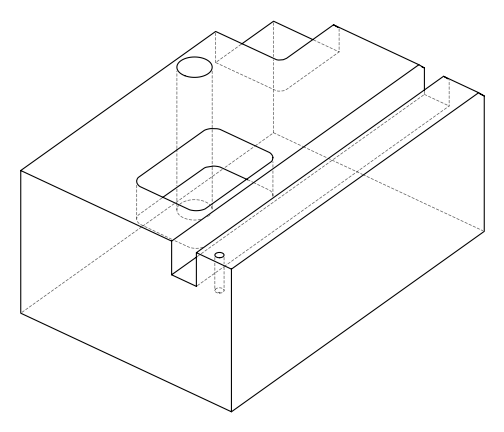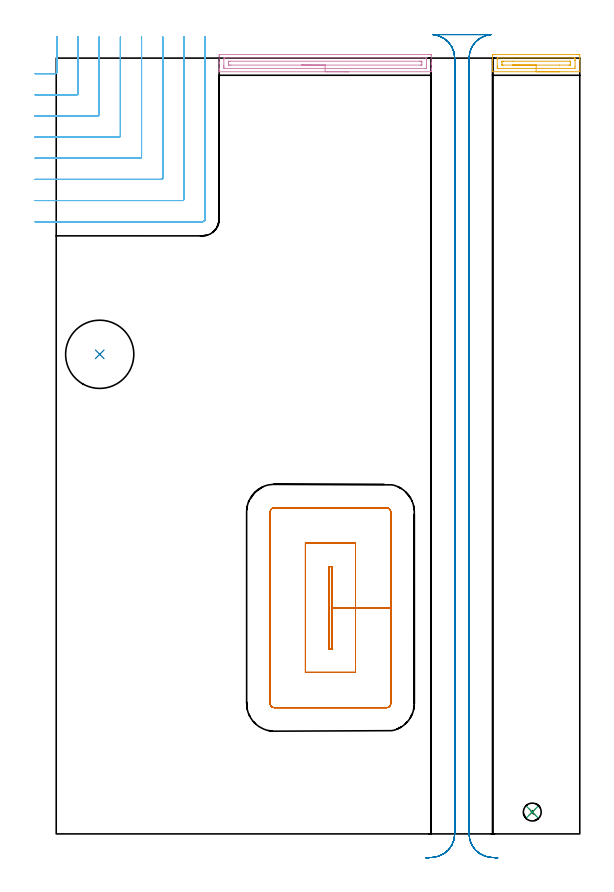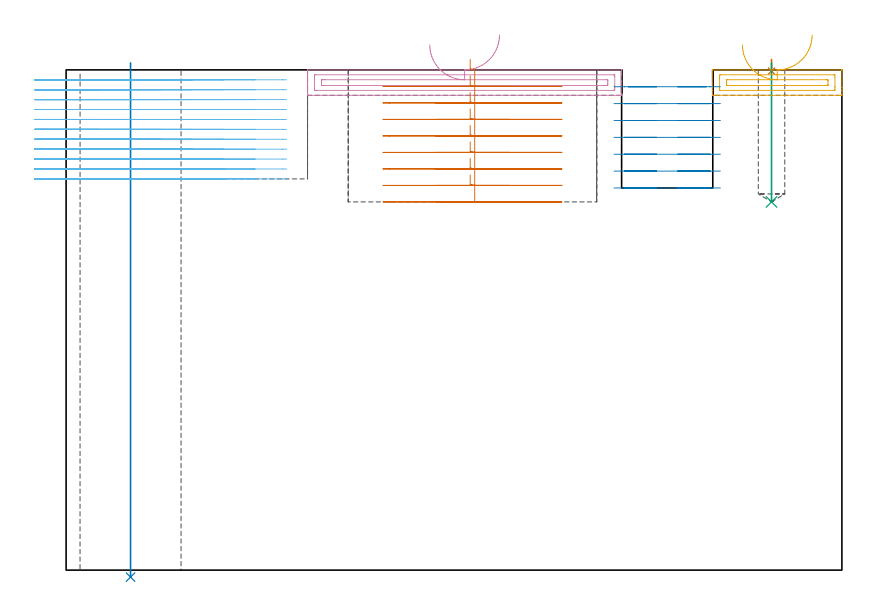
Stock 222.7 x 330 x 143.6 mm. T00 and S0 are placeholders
(PLAN: 8 operations, 5 tool changes, 41.7 min)
(1 SPOT_DRILL | STEP1POCKET | NXT0321_9005460120000 | 0.03 min | 0 mm3)
(2 INDEXABLE_INSERT_DRILL_THROUGH_HOLE_FROM_SOLID | STEP1HOLE | NXT0302_029 | 0.59 min | 94799 mm3)
(3 DRILL_BLIND_HOLE_INTO_CENTER | STEP1POCKET | UGT0301_195 | 0.16 min | 1642 mm3)
(4 AREA_MILL | FG_CHAMFER_SURFACE | UGT0205_001 | 2.36 min | 2646 mm3)
(5 AREA_MILL_1 | FG_CHAMFER_SURFACE_1 | UGT0205_001 | 1.09 min | 1111 mm3)
(6 MILL_CORNER_NOTCH_RECTANGULAR | CORNER_NOTCH_RECTANGULAR | NXT0201_011 | Follow Part, ap 3, ae 75% | 17.51 min | 163535 mm3)
(7 MILL_RECTANGULAR_POCKET | POCKET_RECTANGULAR_STRAIGHT | UGT0201_094 | Follow Part, ap 5, ae 75% | 9.31 min | 279255 mm3)
(8 MILL_RECTANGULAR_SLOT | SLOT_RECTANGULAR | UGT0201_094 | Follow Part, ap 5, ae 75% | 10.6 min | 291765 mm3)
(TOOL NXT0321_9005460120000 | NC Spot Drill, 142deg, 12mm, Carbide, Uncoated | D12 PA142 FL30 Z2)
(TOOL NXT0302_029 | Index. Insert Drill 29mm [880-D2900L32-05] | D29 PA176 FL145 Z2)
(TOOL UGT0301_195 | Twist Drill 7.6 mm | D7.6 PA118 FL73 Z2)
(TOOL UGT0205_001 | Chamfer Mill 20 x 3 x 45 deg. | D20 FL50 Z2)
(TOOL NXT0201_011 | ENDMILL 12mm [2P460-1200-NA 1630] | D12 FL38 Z6)
(TOOL UGT0201_094 | End mill 20 mm | D20 FL38 Z4)
(OP 1 SPOT_DRILL)
G17 G21 G94 G90
T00 M6
G54
G17 G0 G90 X202.5 Y9.3 S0 M3
G43 Z153.6 H0
G94 G81 G98 Z143.273 F250. R146.6
G80
M5
M2
(OP 2 INDEXABLE_INSERT_DRILL_THROUGH_HOLE_FROM_SOLID)
G17 G21 G94 G90
T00 M6
G54
G17 G0 G90 X18.5 Y204. S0 M3
G43 Z153.6 H1
G94 G81 G98 Z-2.006 F250. R145.6
G80
M5
M2
(OP 3 DRILL_BLIND_HOLE_INTO_CENTER)
G17 G21 G94 G90
T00 M6
G54
G17 G0 G90 X202.5 Y9.3 S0 M3
G43 Z153.6 H0
G94 G81 G98 Z105.7 F250. R145.6
G80
M5
M2
(OP 4 AREA_MILL)
G17 G21 G94 G90
T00 M6
G54
G17 G0 G90 X124.4 Y324.2 S1061 M3
G43 Z153.6 H0
G94 G1 X124.362 Z152.728 F250.
X124.248 Z151.863
X124.059 Z151.012
X123.797 Z150.18
X123.463 Z149.374
X123.06 Z148.6
X122.592 Z147.864
X122.06 Z147.172
X121.471 Z146.529
X120.828 Z145.939
X120.136 Z145.408
X119.4 Z144.94
X118.626 Z144.537
X117.82 Z144.203
X116.988 Z143.941
X116.136 Z143.752
X115.272 Z143.638
X114.4 Z143.6
X69.432
X69.31 Y324.203 Z143.588
X69.307 Y324.227 Z143.564
X69.3 Y324.522 Z143.277
Y325.103 Z142.696
Y325.63 Z142.165
Y327.67 Z140.128
Y328.294 Z139.5
Y330.646 Z137.151
X69.302 Y330.958 Z136.838
X69.308 Y331.491 Z136.305
X69.34 Y331.493 Z136.303
X69.877 Y331.5 Z136.3
X158.379
X158.923 Y331.499 Z136.301
X159.46 Y331.493 Z136.303
X159.492 Y331.491 Z136.305
X159.5 Y330.958 Z136.838
Y328.294 Z139.5
Y327.67 Z140.128
Y327.406 Z140.391
Y325.63 Z142.165
Y325.103 Z142.696
Y324.522 Z143.277
Y324.229 Z143.562
X159.491 Y324.203 Z143.588
X159.368 Y324.2 Z143.6
X114.4
Y325.614 Z142.186
X71.658 Y325.615 Z142.185
X71.31 Y325.63 Z142.17
X71.302 Y325.985 Z141.815
X71.3 Y326.518 Z141.282
Y326.875 Z140.925
X71.301 Y329.538 Z138.262
X71.31 Y330.07 Z137.73
X71.643 Y330.085 Z137.715
X71.658
X157.142
X157.49 Y330.07 Z137.73
X157.498 Y329.715 Z138.085
X157.5 Y329.182 Z138.618
Y328.825 Z138.975
X157.498 Y326.162 Z141.638
X157.49 Y325.63 Z142.17
X157.157 Y325.615 Z142.185
X157.142 Y325.614 Z142.186
X114.4
Y327.028 Z140.772
X74.33 Y327.029 Z140.771
X73.817 Y327.03 Z140.77
X73.439 Y327.033 Z140.767
X73.323 Y327.035 Z140.765
X73.308 Y327.267 Z140.533
X73.303 Y327.406 Z140.394
X73.3 Y327.544 Z140.256
Y328.294 Z139.506
X73.301 Y328.432 Z139.368
X73.305 Y328.571 Z139.229
X73.31 Y328.658 Z139.142
X73.346 Y328.665 Z139.135
X73.439 Y328.667 Z139.133
X73.952 Y328.671 Z139.129
X154.47
X154.983 Y328.67 Z139.13
X155.361 Y328.667 Z139.133
X155.477 Y328.665 Z139.135
X155.492 Y328.433 Z139.367
X155.497 Y328.294 Z139.506
X155.5 Y328.156 Z139.644
Y327.406 Z140.394
X155.499 Y327.268 Z140.532
X155.495 Y327.129 Z140.671
X155.49 Y327.042 Z140.758
X155.454 Y327.035 Z140.765
X155.361 Y327.033 Z140.767
X154.848 Y327.029 Z140.771
X114.4 Y327.028 Z140.772
X113.528 Z140.81
X112.664 Z140.924
X111.812 Z141.112
X110.98 Z141.375
X110.174 Z141.709
X109.4 Z142.111
X108.664 Z142.58
X107.972 Z143.111
X107.329 Z143.701
X106.74 Z144.344
X106.208 Z145.036
X105.74 Z145.772
X105.337 Z146.545
X105.003 Z147.351
X104.741 Z148.183
X104.552 Z149.035
X104.438 Z149.9
X104.4 Z150.772
G0 Z153.6
M5
M2
(OP 5 AREA_MILL_1)
G17 G21 G94 G90
T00 M6
G54
G17 G0 G90 X214.15 Y324.2 S1061 M3
G43 Z153.6 H0
G94 G1 X214.112 Z152.728 F250.
X213.998 Z151.863
X213.809 Z151.012
X213.547 Z150.18
X213.213 Z149.374
X212.81 Z148.6
X212.342 Z147.864
X211.81 Z147.172
X211.221 Z146.529
X210.578 Z145.939
X209.886 Z145.408
X209.15 Z144.94
X208.376 Z144.537
X207.57 Z144.203
X206.738 Z143.941
X205.886 Z143.752
X205.022 Z143.638
X204.15 Z143.6
X185.622
X185.61 Y324.205 Z143.594
X185.6 Y324.254 Z143.545
Y329.226 Z138.573
Y330.07 Z137.724
X185.601 Y331.422 Z136.373
X185.606 Y331.49 Z136.305
X186.063 Y331.5 Z136.3
X221.698
X222.237 Y331.498 Z136.302
X222.694 Y331.49 Z136.305
X222.699 Y331.422 Z136.373
X222.7 Y330.07 Z137.724
Y329.226 Z138.573
Y324.255 Z143.544
X222.69 Y324.205 Z143.594
X222.678 Y324.2 Z143.6
X204.15
Y325.614 Z142.186
X187.843 Y325.615 Z142.185
X187.828
X187.61 Y325.63 Z142.17
X187.603 Y325.856 Z141.944
X187.6 Y326.518 Z141.282
Y326.747 Z141.053
X187.601 Y329.41 Z138.39
X187.61 Y330.07 Z137.73
X187.813 Y330.085 Z137.715
X187.828
X220.457
X220.472
X220.69 Y330.07 Z137.73
X220.697 Y329.844 Z137.956
X220.7 Y329.182 Z138.618
Y328.953 Z138.847
X220.699 Y326.29 Z141.51
X220.69 Y325.63 Z142.17
X220.487 Y325.615 Z142.185
X220.472
X204.15 Y325.614 Z142.186
Y327.028 Z140.772
X189.967 Y327.029 Z140.771
X189.733 Y327.03 Z140.77
X189.644 Y327.033 Z140.767
X189.613 Y327.035 Z140.765
X189.608 Y327.079 Z140.721
X189.603 Y327.185 Z140.615
X189.6 Y327.398 Z140.402
Y328.286 Z139.514
X189.606 Y328.514 Z139.286
X189.61 Y328.623 Z139.177
X189.625 Y328.665 Z139.135
X189.724 Y328.667 Z139.133
X190.1 Y328.67 Z139.13
X194.337 Y328.672 Z139.128
X218.333 Y328.671 Z139.129
X218.567 Y328.67 Z139.13
X218.656 Y328.667 Z139.133
X218.687 Y328.665 Z139.135
X218.692 Y328.621 Z139.179
X218.697 Y328.515 Z139.285
X218.7 Y328.302 Z139.498
Y327.414 Z140.386
X218.695 Y327.186 Z140.614
X218.69 Y327.077 Z140.723
X218.675 Y327.035 Z140.765
X218.576 Y327.033 Z140.767
X218.2 Y327.03 Z140.77
X214.026 Y327.028 Z140.772
X204.15
X203.278 Z140.81
X202.414 Z140.923
X201.562 Z141.112
X200.73 Z141.375
X199.924 Z141.708
X199.15 Z142.111
X198.414 Z142.58
X197.722 Z143.111
X197.079 Z143.701
X196.49 Z144.344
X195.958 Z145.036
X195.49 Z145.772
X195.087 Z146.545
X194.753 Z147.351
X194.491 Z148.183
X194.302 Z149.035
X194.188 Z149.9
X194.15 Z150.772
G0 Z153.6
M5
M2
(OP 6 MILL_CORNER_NOTCH_RECTANGULAR)
G17 G21 G94 G90
T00 M6
G54
G17 G0 G90 X-9. Y323.4 S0 M3
G43 Z153.6 H1
Z140.754
G94 G1 X-6. F250.
X-0.295 F500.
G3 X0.3 Y323.995 R0.6
G1 Y336.
Y339. F250.
G0 Z153.6
X-9. Y314.4
Z140.754
G1 X-6.
X8.704 F500.
G3 X9.3 Y314.996 R0.6
G1 Y336.
Y339. F250.
G0 Z153.6
X-9. Y305.4
Z140.754
G1 X-6.
X17.704 F500.
G3 X18.3 Y305.996 R0.6
G1 Y336.
Y339. F250.
G0 Z153.6
X-9. Y296.4
Z140.754
G1 X-6.
X26.704 F500.
G3 X27.3 Y296.996 R0.6
G1 Y336.
Y339. F250.
G0 Z153.6
X-9. Y287.4
Z140.754
G1 X-6.
X35.704 F500.
G3 X36.3 Y287.996 R0.6
G1 Y336.
Y339. F250.
G0 Z153.6
X-9. Y278.4
Z140.754
G1 X-6.
X44.703 F500.
G3 X45.3 Y278.997 R0.6
G1 Y336.
Y339. F250.
G0 Z153.6
X-9. Y269.4
Z140.754
G1 X-6.
X53.703 F500.
G3 X54.3 Y269.997 R0.6
G1 Y336.
Y339. F250.
G0 Z153.6
X-9. Y260.4
Z140.754
G1 X-6.
X62.2 F500.
G3 X63.3 Y261.5 R1.1
G1 Y336.
Y339. F250.
G0 Z153.6
X-9. Y323.4
Z137.909
G1 X-6.
X-0.295 F500.
G3 X0.3 Y323.995 R0.6
G1 Y336.
Y339. F250.
G0 Z153.6
X-9. Y314.4
Z137.909
G1 X-6.
X8.704 F500.
G3 X9.3 Y314.996 R0.6
G1 Y336.
Y339. F250.
G0 Z153.6
X-9. Y305.4
Z137.909
G1 X-6.
X17.704 F500.
G3 X18.3 Y305.996 R0.6
G1 Y336.
Y339. F250.
G0 Z153.6
X-9. Y296.4
Z137.909
G1 X-6.
X26.704 F500.
G3 X27.3 Y296.996 R0.6
G1 Y336.
Y339. F250.
G0 Z153.6
X-9. Y287.4
Z137.909
G1 X-6.
X35.704 F500.
G3 X36.3 Y287.996 R0.6
G1 Y336.
Y339. F250.
G0 Z153.6
X-9. Y278.4
Z137.909
G1 X-6.
X44.703 F500.
G3 X45.3 Y278.997 R0.6
G1 Y336.
Y339. F250.
G0 Z153.6
X-9. Y269.4
Z137.909
G1 X-6.
X53.703 F500.
G3 X54.3 Y269.997 R0.6
G1 Y336.
Y339. F250.
G0 Z153.6
X-9. Y260.4
Z137.909
G1 X-6.
X62.2 F500.
G3 X63.3 Y261.5 R1.1
G1 Y336.
Y339. F250.
G0 Z153.6
X-9. Y323.4
Z135.064
G1 X-6.
X-0.295 F500.
G3 X0.3 Y323.995 R0.6
G1 Y336.
Y339. F250.
G0 Z153.6
X-9. Y314.4
Z135.064
G1 X-6.
X8.704 F500.
G3 X9.3 Y314.996 R0.6
G1 Y336.
Y339. F250.
G0 Z153.6
X-9. Y305.4
Z135.064
G1 X-6.
X17.704 F500.
G3 X18.3 Y305.996 R0.6
G1 Y336.
Y339. F250.
G0 Z153.6
X-9. Y296.4
Z135.064
G1 X-6.
X26.704 F500.
G3 X27.3 Y296.996 R0.6
G1 Y336.
Y339. F250.
G0 Z153.6
X-9. Y287.4
Z135.064
G1 X-6.
X35.704 F500.
G3 X36.3 Y287.996 R0.6
G1 Y336.
Y339. F250.
G0 Z153.6
X-9. Y278.4
Z135.064
G1 X-6.
X44.703 F500.
G3 X45.3 Y278.997 R0.6
G1 Y336.
Y339. F250.
G0 Z153.6
X-9. Y269.4
Z135.064
G1 X-6.
X53.703 F500.
G3 X54.3 Y269.997 R0.6
G1 Y336.
Y339. F250.
G0 Z153.6
X-9. Y260.4
Z135.064
G1 X-6.
X62.2 F500.
G3 X63.3 Y261.5 R1.1
G1 Y336.
Y339. F250.
G0 Z153.6
X-9. Y323.4
Z132.218
G1 X-6.
X-0.295 F500.
G3 X0.3 Y323.995 R0.6
G1 Y336.
Y339. F250.
G0 Z153.6
X-9. Y314.4
Z132.218
G1 X-6.
X8.704 F500.
G3 X9.3 Y314.996 R0.6
G1 Y336.
Y339. F250.
G0 Z153.6
X-9. Y305.4
Z132.218
G1 X-6.
X17.704 F500.
G3 X18.3 Y305.996 R0.6
G1 Y336.
Y339. F250.
G0 Z153.6
X-9. Y296.4
Z132.218
G1 X-6.
X26.704 F500.
G3 X27.3 Y296.996 R0.6
G1 Y336.
Y339. F250.
G0 Z153.6
X-9. Y287.4
Z132.218
G1 X-6.
X35.704 F500.
G3 X36.3 Y287.996 R0.6
G1 Y336.
Y339. F250.
G0 Z153.6
X-9. Y278.4
Z132.218
G1 X-6.
X44.703 F500.
G3 X45.3 Y278.997 R0.6
G1 Y336.
Y339. F250.
G0 Z153.6
X-9. Y269.4
Z132.218
G1 X-6.
X53.703 F500.
G3 X54.3 Y269.997 R0.6
G1 Y336.
Y339. F250.
G0 Z153.6
X-9. Y260.4
Z132.218
G1 X-6.
X62.2 F500.
G3 X63.3 Y261.5 R1.1
G1 Y336.
Y339. F250.
G0 Z153.6
X-9. Y323.4
Z129.373
G1 X-6.
X-0.295 F500.
G3 X0.3 Y323.995 R0.6
G1 Y336.
Y339. F250.
G0 Z153.6
X-9. Y314.4
Z129.373
G1 X-6.
X8.704 F500.
G3 X9.3 Y314.996 R0.6
G1 Y336.
Y339. F250.
G0 Z153.6
X-9. Y305.4
Z129.373
G1 X-6.
X17.704 F500.
G3 X18.3 Y305.996 R0.6
G1 Y336.
Y339. F250.
G0 Z153.6
X-9. Y296.4
Z129.373
G1 X-6.
X26.704 F500.
G3 X27.3 Y296.996 R0.6
G1 Y336.
Y339. F250.
G0 Z153.6
X-9. Y287.4
Z129.373
G1 X-6.
X35.704 F500.
G3 X36.3 Y287.996 R0.6
G1 Y336.
Y339. F250.
G0 Z153.6
X-9. Y278.4
Z129.373
G1 X-6.
X44.703 F500.
G3 X45.3 Y278.997 R0.6
G1 Y336.
Y339. F250.
G0 Z153.6
X-9. Y269.4
Z129.373
G1 X-6.
X53.703 F500.
G3 X54.3 Y269.997 R0.6
G1 Y336.
Y339. F250.
G0 Z153.6
X-9. Y260.4
Z129.373
G1 X-6.
X62.2 F500.
G3 X63.3 Y261.5 R1.1
G1 Y336.
Y339. F250.
G0 Z153.6
X-9. Y323.4
Z126.527
G1 X-6.
X-0.295 F500.
G3 X0.3 Y323.995 R0.6
G1 Y336.
Y339. F250.
G0 Z153.6
X-9. Y314.4
Z126.527
G1 X-6.
X8.704 F500.
G3 X9.3 Y314.996 R0.6
G1 Y336.
Y339. F250.
G0 Z153.6
X-9. Y305.4
Z126.527
G1 X-6.
X17.704 F500.
G3 X18.3 Y305.996 R0.6
G1 Y336.
Y339. F250.
G0 Z153.6
X-9. Y296.4
Z126.527
G1 X-6.
X26.704 F500.
G3 X27.3 Y296.996 R0.6
G1 Y336.
Y339. F250.
G0 Z153.6
X-9. Y287.4
Z126.527
G1 X-6.
X35.704 F500.
G3 X36.3 Y287.996 R0.6
G1 Y336.
Y339. F250.
G0 Z153.6
X-9. Y278.4
Z126.527
G1 X-6.
X44.703 F500.
G3 X45.3 Y278.997 R0.6
G1 Y336.
Y339. F250.
G0 Z153.6
X-9. Y269.4
Z126.527
G1 X-6.
X53.703 F500.
G3 X54.3 Y269.997 R0.6
G1 Y336.
Y339. F250.
G0 Z153.6
X-9. Y260.4
Z126.527
G1 X-6.
X62.2 F500.
G3 X63.3 Y261.5 R1.1
G1 Y336.
Y339. F250.
G0 Z153.6
X-9. Y323.4
Z123.682
G1 X-6.
X-0.295 F500.
G3 X0.3 Y323.995 R0.6
G1 Y336.
Y339. F250.
G0 Z153.6
X-9. Y314.4
Z123.682
G1 X-6.
X8.704 F500.
G3 X9.3 Y314.996 R0.6
G1 Y336.
Y339. F250.
G0 Z153.6
X-9. Y305.4
Z123.682
G1 X-6.
X17.704 F500.
G3 X18.3 Y305.996 R0.6
G1 Y336.
Y339. F250.
G0 Z153.6
X-9. Y296.4
Z123.682
G1 X-6.
X26.704 F500.
G3 X27.3 Y296.996 R0.6
G1 Y336.
Y339. F250.
G0 Z153.6
X-9. Y287.4
Z123.682
G1 X-6.
X35.704 F500.
G3 X36.3 Y287.996 R0.6
G1 Y336.
Y339. F250.
G0 Z153.6
X-9. Y278.4
Z123.682
G1 X-6.
X44.703 F500.
G3 X45.3 Y278.997 R0.6
G1 Y336.
Y339. F250.
G0 Z153.6
X-9. Y269.4
Z123.682
G1 X-6.
X53.703 F500.
G3 X54.3 Y269.997 R0.6
G1 Y336.
Y339. F250.
G0 Z153.6
X-9. Y260.4
Z123.682
G1 X-6.
X62.2 F500.
G3 X63.3 Y261.5 R1.1
G1 Y336.
Y339. F250.
G0 Z153.6
X-9. Y323.4
Z120.836
G1 X-6.
X-0.295 F500.
G3 X0.3 Y323.995 R0.6
G1 Y336.
Y339. F250.
G0 Z153.6
X-9. Y314.4
Z120.836
G1 X-6.
X8.704 F500.
G3 X9.3 Y314.996 R0.6
G1 Y336.
Y339. F250.
G0 Z153.6
X-9. Y305.4
Z120.836
G1 X-6.
X17.704 F500.
G3 X18.3 Y305.996 R0.6
G1 Y336.
Y339. F250.
G0 Z153.6
X-9. Y296.4
Z120.836
G1 X-6.
X26.704 F500.
G3 X27.3 Y296.996 R0.6
G1 Y336.
Y339. F250.
G0 Z153.6
X-9. Y287.4
Z120.836
G1 X-6.
X35.704 F500.
G3 X36.3 Y287.996 R0.6
G1 Y336.
Y339. F250.
G0 Z153.6
X-9. Y278.4
Z120.836
G1 X-6.
X44.703 F500.
G3 X45.3 Y278.997 R0.6
G1 Y336.
Y339. F250.
G0 Z153.6
X-9. Y269.4
Z120.836
G1 X-6.
X53.703 F500.
G3 X54.3 Y269.997 R0.6
G1 Y336.
Y339. F250.
G0 Z153.6
X-9. Y260.4
Z120.836
G1 X-6.
X62.2 F500.
G3 X63.3 Y261.5 R1.1
G1 Y336.
Y339. F250.
G0 Z153.6
X-9. Y323.4
Z117.991
G1 X-6.
X-0.295 F500.
G3 X0.3 Y323.995 R0.6
G1 Y336.
Y339. F250.
G0 Z153.6
X-9. Y314.4
Z117.991
G1 X-6.
X8.704 F500.
G3 X9.3 Y314.996 R0.6
G1 Y336.
Y339. F250.
G0 Z153.6
X-9. Y305.4
Z117.991
G1 X-6.
X17.704 F500.
G3 X18.3 Y305.996 R0.6
G1 Y336.
Y339. F250.
G0 Z153.6
X-9. Y296.4
Z117.991
G1 X-6.
X26.704 F500.
G3 X27.3 Y296.996 R0.6
G1 Y336.
Y339. F250.
G0 Z153.6
X-9. Y287.4
Z117.991
G1 X-6.
X35.704 F500.
G3 X36.3 Y287.996 R0.6
G1 Y336.
Y339. F250.
G0 Z153.6
X-9. Y278.4
Z117.991
G1 X-6.
X44.703 F500.
G3 X45.3 Y278.997 R0.6
G1 Y336.
Y339. F250.
G0 Z153.6
X-9. Y269.4
Z117.991
G1 X-6.
X53.703 F500.
G3 X54.3 Y269.997 R0.6
G1 Y336.
Y339. F250.
G0 Z153.6
X-9. Y260.4
Z117.991
G1 X-6.
X62.2 F500.
G3 X63.3 Y261.5 R1.1
G1 Y336.
Y339. F250.
G0 Z153.6
X-9. Y323.4
Z115.145
G1 X-6.
X-0.295 F500.
G3 X0.3 Y323.995 R0.6
G1 Y336.
Y339. F250.
G0 Z153.6
X-9. Y314.4
Z115.145
G1 X-6.
X8.704 F500.
G3 X9.3 Y314.996 R0.6
G1 Y336.
Y339. F250.
G0 Z153.6
X-9. Y305.4
Z115.145
G1 X-6.
X17.704 F500.
G3 X18.3 Y305.996 R0.6
G1 Y336.
Y339. F250.
G0 Z153.6
X-9. Y296.4
Z115.145
G1 X-6.
X26.704 F500.
G3 X27.3 Y296.996 R0.6
G1 Y336.
Y339. F250.
G0 Z153.6
X-9. Y287.4
Z115.145
G1 X-6.
X35.704 F500.
G3 X36.3 Y287.996 R0.6
G1 Y336.
Y339. F250.
G0 Z153.6
X-9. Y278.4
Z115.145
G1 X-6.
X44.703 F500.
G3 X45.3 Y278.997 R0.6
G1 Y336.
Y339. F250.
G0 Z153.6
X-9. Y269.4
Z115.145
G1 X-6.
X53.703 F500.
G3 X54.3 Y269.997 R0.6
G1 Y336.
Y339. F250.
G0 Z153.6
X-9. Y260.4
Z115.145
G1 X-6.
X62.2 F500.
G3 X63.3 Y261.5 R1.1
G1 Y336.
Y339. F250.
G0 Z153.6
X-9. Y323.4
Z112.3
G1 X-6.
X-0.295 F500.
G3 X0.3 Y323.995 R0.6
G1 Y336.
Y339. F250.
G0 Z153.6
X-9. Y314.4
Z112.3
G1 X-6.
X8.704 F500.
G3 X9.3 Y314.996 R0.6
G1 Y336.
Y339. F250.
G0 Z153.6
X-9. Y305.4
Z112.3
G1 X-6.
X17.704 F500.
G3 X18.3 Y305.996 R0.6
G1 Y336.
Y339. F250.
G0 Z153.6
X-9. Y296.4
Z112.3
G1 X-6.
X26.704 F500.
G3 X27.3 Y296.996 R0.6
G1 Y336.
Y339. F250.
G0 Z153.6
X-9. Y287.4
Z112.3
G1 X-6.
X35.704 F500.
G3 X36.3 Y287.996 R0.6
G1 Y336.
Y339. F250.
G0 Z153.6
X-9. Y278.4
Z112.3
G1 X-6.
X44.703 F500.
G3 X45.3 Y278.997 R0.6
G1 Y336.
Y339. F250.
G0 Z153.6
X-9. Y269.4
Z112.3
G1 X-6.
X53.703 F500.
G3 X54.3 Y269.997 R0.6
G1 Y336.
Y339. F250.
G0 Z153.6
X-9. Y260.4
Z112.3
G1 X-6.
X62.2 F500.
G3 X63.3 Y261.5 R1.1
G1 Y336.
Y339. F250.
G0 Z153.6
M5
M2
(OP 7 MILL_RECTANGULAR_POCKET)
G17 G21 G94 G90
T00 M6
G54
G17 G0 G90 X116. Y88.777 S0 M3
G43 Z153.6 H0
Z146.6
G94 G1 Y78.7 Z143.9 F250.
X117.3 Z143.552
Y96.2 Z138.862
Y113.7 F500.
X116.
Y78.7
X117.3
Y96.2
X127.3
Y123.7
X106.
Y68.7
X127.3
Y96.2
X142.3
Y136.9
G3 X140.5 Y138.7 R1.8
G1 X92.8
G3 X91. Y136.9 R1.8
G1 Y55.5
G3 X92.8 Y53.7 R1.8
G1 X140.5
G3 X142.3 Y55.5 R1.8
G1 Y96.2
Y97.2
G0 X116. Y88.777 Z141.862
G1 Y78.7 Z139.162 F250.
X117.3 Z138.814
Y96.2 Z134.125
Y113.7 F500.
X116.
Y78.7
X117.3
Y96.2
X127.3
Y123.7
X106.
Y68.7
X127.3
Y96.2
X142.3
Y136.9
G3 X140.5 Y138.7 R1.8
G1 X92.8
G3 X91. Y136.9 R1.8
G1 Y55.5
G3 X92.8 Y53.7 R1.8
G1 X140.5
G3 X142.3 Y55.5 R1.8
G1 Y96.2
Y97.2
G0 X116. Y88.777 Z137.125
G1 Y78.7 Z134.425 F250.
X117.3 Z134.077
Y96.2 Z129.387
Y113.7 F500.
X116.
Y78.7
X117.3
Y96.2
X127.3
Y123.7
X106.
Y68.7
X127.3
Y96.2
X142.3
Y136.9
G3 X140.5 Y138.7 R1.8
G1 X92.8
G3 X91. Y136.9 R1.8
G1 Y55.5
G3 X92.8 Y53.7 R1.8
G1 X140.5
G3 X142.3 Y55.5 R1.8
G1 Y96.2
Y97.2
G0 X116. Y88.777 Z132.387
G1 Y78.7 Z129.687 F250.
X117.3 Z129.339
Y96.2 Z124.65
Y113.7 F500.
X116.
Y78.7
X117.3
Y96.2
X127.3
Y123.7
X106.
Y68.7
X127.3
Y96.2
X142.3
Y136.9
G3 X140.5 Y138.7 R1.8
G1 X92.8
G3 X91. Y136.9 R1.8
G1 Y55.5
G3 X92.8 Y53.7 R1.8
G1 X140.5
G3 X142.3 Y55.5 R1.8
G1 Y96.2
Y97.2
G0 X116. Y88.777 Z127.65
G1 Y78.7 Z124.95 F250.
X117.3 Z124.602
Y96.2 Z119.912
Y113.7 F500.
X116.
Y78.7
X117.3
Y96.2
X127.3
Y123.7
X106.
Y68.7
X127.3
Y96.2
X142.3
Y136.9
G3 X140.5 Y138.7 R1.8
G1 X92.8
G3 X91. Y136.9 R1.8
G1 Y55.5
G3 X92.8 Y53.7 R1.8
G1 X140.5
G3 X142.3 Y55.5 R1.8
G1 Y96.2
Y97.2
G0 X116. Y88.777 Z122.912
G1 Y78.7 Z120.212 F250.
X117.3 Z119.864
Y96.2 Z115.175
Y113.7 F500.
X116.
Y78.7
X117.3
Y96.2
X127.3
Y123.7
X106.
Y68.7
X127.3
Y96.2
X142.3
Y136.9
G3 X140.5 Y138.7 R1.8
G1 X92.8
G3 X91. Y136.9 R1.8
G1 Y55.5
G3 X92.8 Y53.7 R1.8
G1 X140.5
G3 X142.3 Y55.5 R1.8
G1 Y96.2
Y97.2
G0 X116. Y88.777 Z118.175
G1 Y78.7 Z115.475 F250.
X117.3 Z115.127
Y96.2 Z110.437
Y113.7 F500.
X116.
Y78.7
X117.3
Y96.2
X127.3
Y123.7
X106.
Y68.7
X127.3
Y96.2
X142.3
Y136.9
G3 X140.5 Y138.7 R1.8
G1 X92.8
G3 X91. Y136.9 R1.8
G1 Y55.5
G3 X92.8 Y53.7 R1.8
G1 X140.5
G3 X142.3 Y55.5 R1.8
G1 Y96.2
Y97.2
G0 X116. Y88.777 Z113.437
G1 Y78.7 Z110.737 F250.
X117.3 Z110.389
Y96.2 Z105.7
Y113.7 F500.
X116.
Y78.7
X117.3
Y96.2
X127.3
Y123.7
X106.
Y68.7
X127.3
Y96.2
X142.3
Y136.9
G3 X140.5 Y138.7 R1.8
G1 X92.8
G3 X91. Y136.9 R1.8
G1 Y55.5
G3 X92.8 Y53.7 R1.8
G1 X140.5
G3 X142.3 Y55.5 R1.8
G1 Y96.2
Y97.2
G0 Z153.6
M5
M2
(OP 8 MILL_RECTANGULAR_SLOT)
G17 G21 G94 G90
T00 M6
G54
G17 G0 G90 X187.817 Y-10.202 S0 M3
G43 Z153.6 H0
Z138.757
G94 G1 X184.826 Y-9.97 F250.
G2 X175.6 Y0. R10. F500.
G1 Y330.
G2 X183.685 Y339.815 R10.
G1 X183.69 Y339.844
G3 X181.933 Y340. R10.
G1 X163.172
G3 X161.412 Y339.844 R10.
G1 X161.418 Y339.814
G2 X169.5 Y330. R10.
G1 Y0.
G2 X160.274 Y-9.97 R10.
G1 X157.283 Y-10.202 F250.
G0 X187.817 Z133.914
G1 X184.826 Y-9.97
G2 X175.6 Y0. R10. F500.
G1 Y330.
G2 X184.826 Y339.97 R10.
G1 Y340.
X160.274
Y339.97
G2 X169.5 Y330. R10.
G1 Y0.
G2 X160.274 Y-9.97 R10.
G1 X157.283 Y-10.202 F250.
G0 X187.817 Z129.071
G1 X184.826 Y-9.97
G2 X175.6 Y0. R10. F500.
G1 Y330.
G2 X184.826 Y339.97 R10.
G1 Y340.
X160.274
Y339.97
G2 X169.5 Y330. R10.
G1 Y0.
G2 X160.274 Y-9.97 R10.
G1 X157.283 Y-10.202 F250.
G0 X187.817 Z124.229
G1 X184.826 Y-9.97
G2 X175.6 Y0. R10. F500.
G1 Y330.
G2 X184.826 Y339.97 R10.
G1 Y340.
X160.274
Y339.97
G2 X169.5 Y330. R10.
G1 Y0.
G2 X160.274 Y-9.97 R10.
G1 X157.283 Y-10.202 F250.
G0 X187.817 Z119.386
G1 X184.826 Y-9.97
G2 X175.6 Y0. R10. F500.
G1 Y330.
G2 X184.826 Y339.97 R10.
G1 Y340.
X160.274
Y339.97
G2 X169.5 Y330. R10.
G1 Y0.
G2 X160.274 Y-9.97 R10.
G1 X157.283 Y-10.202 F250.
G0 X187.817 Z114.543
G1 X184.826 Y-9.97
G2 X175.6 Y0. R10. F500.
G1 Y330.
G2 X184.826 Y339.97 R10.
G1 Y340.
X160.274
Y339.97
G2 X169.5 Y330. R10.
G1 Y0.
G2 X160.274 Y-9.97 R10.
G1 X157.283 Y-10.202 F250.
G0 X187.817 Z109.7
G1 X184.826 Y-9.97
G2 X175.6 Y0. R10. F500.
G1 Y330.
G2 X184.826 Y339.97 R10.
G1 Y340.
X160.274
Y339.97
G2 X169.5 Y330. R10.
G1 Y0.
G2 X160.274 Y-9.97 R10.
G1 X157.283 Y-10.202 F250.
G0 Z153.6
M5
M2
